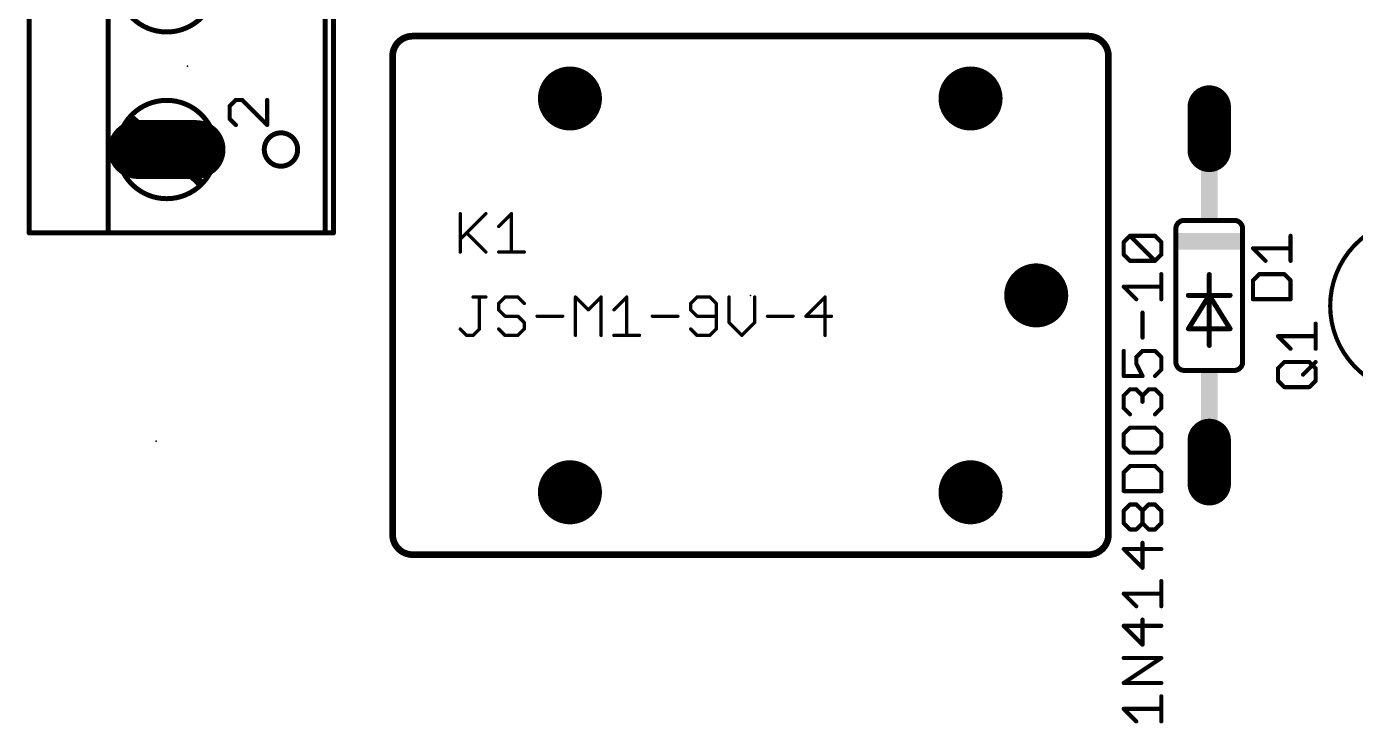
# Model space of a CAD drawing. Extents: x 1 to 130, y -4 to 46.
# Drawn here: x 0.81 to 41.28, y -3.84 to 17.4 of the extents above; entities that cross this region are included whole.
import ezdxf

# ---------------------------------------------------------------- set-up
doc = ezdxf.new("R2010")
doc.units = 0
doc.header["$MEASUREMENT"] = 0
doc.layers.get('0').update_dxf_attribs({"linetype": 'CONTINUOUS'})
for name, color, linetype in [('17', 94, 'CONTINUOUS'), ('21', 250, 'CONTINUOUS'), ('23', 178, 'CONTINUOUS'), ('25', 250, 'CONTINUOUS'), ('27', 250, 'CONTINUOUS'), ('51', 250, 'CONTINUOUS')]:
    doc.layers.add(name, color=color, linetype=linetype)

# ---------------------------------------------------------------- blocks, each defined once
blk = doc.blocks.new('RECT')
blk.add_solid([(-0.5, -0.5), (0.5, -0.5), (-0.5, 0.5), (0.5, 0.5)])
blk = doc.blocks.new('LONGP100')
at = {"const_width": 1}
blk.add_lwpolyline([(-0.5, 0), (0.5, 0)], dxfattribs=at)
at = {"const_width": 0.5}
for points in [[(-0.5, 0.25, 1), (-0.5, -0.25)], [(0.5, -0.25, 1), (0.5, 0.25)]]:
    blk.add_lwpolyline(points, format="xyb", dxfattribs=at)
blk = doc.blocks.new('ROUNDP')
at = {"const_width": 0.5}
blk.add_lwpolyline([(0, -0.25, 1), (0, 0.25, 1), (0, -0.25)], format="xyb", dxfattribs=at)

msp = doc.modelspace()

# ---------------------------------------------------------------- linework, layer by layer
at = {"layer": '21'}
for points, const_width in [([(0.889, 11.1125), (0.889, 21.2725)], 0.1524), ([(9.906, 21.2725), (9.906, 11.1125)], 0.1524), ([(10.16, 21.2725), (10.16, 11.1125)], 0.1524), ([(3.302, 17.8435), (3.302, 14.5415)], 0.1524), ([(12.5696, 17.1075), (33.1504, 17.1075)], 0.2032), ([(11.96, 1.9171), (11.96, 16.4979)], 0.2032), ([(33.76, 16.4979), (33.76, 1.9171)], 0.2032), ([(3.302, 12.7635), (3.302, 11.1125)], 0.1524), ([(37.592, 11.4935), (36.068, 11.4935)], 0.1524), ([(0.889, 11.1125), (3.302, 11.1125)], 0.1524), ([(3.302, 11.1125), (9.906, 11.1125)], 0.1524), ([(9.906, 11.1125), (10.16, 11.1125)], 0.1524), ([(35.814, 11.2395), (35.814, 7.1755)], 0.1524), ([(37.846, 11.2395), (37.846, 7.1755)], 0.1524), ([(36.83, 9.8425), (36.83, 9.2075)], 0.1524), ([(36.195, 8.1915), (36.83, 9.2075)], 0.1524), ([(36.83, 9.2075), (36.195, 9.2075)], 0.1524), ([(36.83, 9.2075), (36.83, 7.6835)], 0.1524), ([(36.83, 9.2075), (37.465, 8.1915)], 0.1524), ([(37.465, 9.2075), (36.83, 9.2075)], 0.1524), ([(37.465, 8.1915), (36.195, 8.1915)], 0.1524), ([(36.068, 6.9215), (37.592, 6.9215)], 0.1524), ([(33.1504, 1.3075), (12.5696, 1.3075)], 0.2032)]:
    msp.add_lwpolyline(points, dxfattribs=dict(at, const_width=const_width))
for points, const_width in [([(12.5696, 17.1075, 0.4142), (11.96, 16.4979)], 0.2032), ([(12.5696, 17.1583, 1), (12.5696, 17.0567)], 0.1016), ([(12.5696, 17.0567, 1), (12.5696, 17.1583)], 0.1016), ([(33.76, 16.4979, 0.4142), (33.1504, 17.1075)], 0.2032), ([(33.1504, 17.1583, 1), (33.1504, 17.0567)], 0.1016), ([(33.1504, 17.0567, 1), (33.1504, 17.1583)], 0.1016), ([(12.0108, 16.4979, 1), (11.9092, 16.4979)], 0.1016), ([(33.8108, 16.4979, 1), (33.7092, 16.4979)], 0.1016), ([(11.9092, 16.4979, 1), (12.0108, 16.4979)], 0.1016), ([(33.7092, 16.4979, 1), (33.8108, 16.4979)], 0.1016), ([(3.2639, 14.5415, 1), (3.3401, 14.5415)], 0.0762), ([(8.5598, 13.1445, 1), (8.5598, 14.1605, 1), (8.5598, 13.1445)], 0.1524), ([(3.3401, 12.7635, 1), (3.2639, 12.7635)], 0.0762), ([(36.068, 11.4935, 0.4142), (35.814, 11.2395)], 0.1524), ([(36.068, 11.5316, 1), (36.068, 11.4554)], 0.0762), ([(36.068, 11.4554, 1), (36.068, 11.5316)], 0.0762), ([(37.846, 11.2395, 0.4142), (37.592, 11.4935)], 0.1524), ([(37.592, 11.5316, 1), (37.592, 11.4554)], 0.0762), ([(37.592, 11.4554, 1), (37.592, 11.5316)], 0.0762), ([(42.0441, 11.303, 0.6345), (42.0441, 6.477)], 0.127), ([(0.889, 11.1506, 1), (0.889, 11.0744)], 0.0762), ([(0.8509, 11.1125, 1), (0.9271, 11.1125)], 0.0762), ([(3.302, 11.1506, 1), (3.302, 11.0744)], 0.0762), ([(3.2639, 11.1125, 1), (3.3401, 11.1125)], 0.0762), ([(3.302, 11.0744, 1), (3.302, 11.1506)], 0.0762), ([(9.906, 11.1506, 1), (9.906, 11.0744)], 0.0762), ([(9.8679, 11.1125, 1), (9.9441, 11.1125)], 0.0762), ([(9.906, 11.0744, 1), (9.906, 11.1506)], 0.0762), ([(10.1219, 11.1125, 1), (10.1981, 11.1125)], 0.0762), ([(10.16, 11.0744, 1), (10.16, 11.1506)], 0.0762), ([(35.8521, 11.2395, 1), (35.7759, 11.2395)], 0.0762), ([(35.7759, 11.2395, 1), (35.8521, 11.2395)], 0.0762), ([(37.8841, 11.2395, 1), (37.8079, 11.2395)], 0.0762), ([(37.8079, 11.2395, 1), (37.8841, 11.2395)], 0.0762), ([(36.8681, 9.8425, 1), (36.7919, 9.8425)], 0.0762), ([(36.195, 9.2456, 1), (36.195, 9.1694)], 0.0762), ([(36.8681, 9.2075, 1), (36.7919, 9.2075)], 0.0762), ([(36.8623, 9.2277, 1), (36.7977, 9.1873)], 0.0762), ([(36.83, 9.2456, 1), (36.83, 9.1694)], 0.0762), ([(36.7919, 9.2075, 1), (36.8681, 9.2075)], 0.0762), ([(36.8623, 9.1873, 1), (36.7977, 9.2277)], 0.0762), ([(36.83, 9.1694, 1), (36.83, 9.2456)], 0.0762), ([(37.465, 9.1694, 1), (37.465, 9.2456)], 0.0762), ([(36.195, 8.2296, 1), (36.195, 8.1534)], 0.0762), ([(36.1627, 8.2117, 1), (36.2273, 8.1713)], 0.0762), ([(37.4327, 8.1713, 1), (37.4973, 8.2117)], 0.0762), ([(37.465, 8.1534, 1), (37.465, 8.2296)], 0.0762), ([(36.7919, 7.6835, 1), (36.8681, 7.6835)], 0.0762), ([(35.814, 7.1755, 0.4142), (36.068, 6.9215)], 0.1524), ([(35.8521, 7.1755, 1), (35.7759, 7.1755)], 0.0762), ([(35.7759, 7.1755, 1), (35.8521, 7.1755)], 0.0762), ([(36.068, 6.9596, 1), (36.068, 6.8834)], 0.0762), ([(36.068, 6.8834, 1), (36.068, 6.9596)], 0.0762), ([(37.592, 6.9215, 0.4142), (37.846, 7.1755)], 0.1524), ([(37.592, 6.9596, 1), (37.592, 6.8834)], 0.0762), ([(37.592, 6.8834, 1), (37.592, 6.9596)], 0.0762), ([(37.8841, 7.1755, 1), (37.8079, 7.1755)], 0.0762), ([(37.8079, 7.1755, 1), (37.8841, 7.1755)], 0.0762), ([(11.96, 1.9171, 0.4142), (12.5696, 1.3075)], 0.2032), ([(12.0108, 1.9171, 1), (11.9092, 1.9171)], 0.1016), ([(11.9092, 1.9171, 1), (12.0108, 1.9171)], 0.1016), ([(33.1504, 1.3075, 0.4142), (33.76, 1.9171)], 0.2032), ([(33.8108, 1.9171, 1), (33.7092, 1.9171)], 0.1016), ([(33.7092, 1.9171, 1), (33.8108, 1.9171)], 0.1016), ([(12.5696, 1.3583, 1), (12.5696, 1.2567)], 0.1016), ([(12.5696, 1.2567, 1), (12.5696, 1.3583)], 0.1016), ([(33.1504, 1.3583, 1), (33.1504, 1.2567)], 0.1016), ([(33.1504, 1.2567, 1), (33.1504, 1.3583)], 0.1016)]:
    msp.add_lwpolyline(points, format="xyb", dxfattribs=dict(at, const_width=const_width))
at = {"layer": '23'}
for p in [(5.715, 16.1925), (22.86, 9.2075), (36.83, 9.2075), (4.7625, 4.7625)]:
    msp.add_point(p, dxfattribs=at)
at = {"layer": '25'}
for points, const_width in [([(14.0208, 11.6977), (14.0208, 10.5283)], 0.1016), ([(14.0208, 10.9181), (14.8004, 11.6977)], 0.1016), ([(15.1902, 11.3079), (15.58, 11.6977)], 0.1016), ([(15.58, 11.6977), (15.58, 10.5283)], 0.1016), ([(14.2157, 11.113), (14.8004, 10.5283)], 0.1016), ([(39.3065, 10.2606), (39.3065, 11.0233)], 0.127), ([(15.1902, 10.5283), (15.9698, 10.5283)], 0.1016), ([(38.5438, 10.2606), (38.1625, 10.6419)], 0.127), ([(38.1625, 10.6419), (39.3065, 10.6419)], 0.127), ([(38.3532, 9.8539), (38.1625, 9.6632)], 0.127), ([(38.1625, 9.6632), (38.1625, 9.0912)], 0.127), ([(39.1158, 9.8539), (38.3532, 9.8539)], 0.127), ([(39.3065, 9.6632), (39.1158, 9.8539)], 0.127), ([(39.3065, 9.0912), (39.3065, 9.6632)], 0.127), ([(38.1625, 9.0912), (39.3065, 9.0912)], 0.127), ([(40.0685, 7.5829), (40.0685, 8.3455)], 0.127), ([(39.3058, 7.5829), (38.9245, 7.9642)], 0.127), ([(38.9245, 7.9642), (40.0685, 7.9642)], 0.127), ([(38.9245, 6.9855), (39.1152, 7.1762)], 0.127), ([(38.9245, 6.6042), (38.9245, 6.9855)], 0.127), ([(39.1152, 7.1762), (39.8778, 7.1762)], 0.127), ([(39.6872, 6.7948), (40.0685, 7.1762)], 0.127), ([(39.8778, 7.1762), (40.0685, 6.9855)], 0.127), ([(40.0685, 6.9855), (40.0685, 6.6042)], 0.127), ([(39.1152, 6.4135), (38.9245, 6.6042)], 0.127), ([(39.8778, 6.4135), (39.1152, 6.4135)], 0.127), ([(40.0685, 6.6042), (39.8778, 6.4135)], 0.127)]:
    msp.add_lwpolyline(points, dxfattribs=dict(at, const_width=const_width))
for points, const_width in [([(14.0462, 11.6977, 1), (13.9954, 11.6977)], 0.0508), ([(14.8184, 11.6797, 1), (14.7824, 11.7157)], 0.0508), ([(15.6054, 11.6977, 1), (15.5546, 11.6977)], 0.0508), ([(15.598, 11.6797, 1), (15.562, 11.7157)], 0.0508), ([(15.1722, 11.3259, 1), (15.2082, 11.2899)], 0.0508), ([(14.0028, 10.9361, 1), (14.0388, 10.9001)], 0.0508), ([(14.2337, 11.131, 1), (14.1977, 11.095)], 0.0508), ([(39.3383, 11.0233, 1), (39.2747, 11.0233)], 0.0635), ([(13.9954, 10.5283, 1), (14.0462, 10.5283)], 0.0508), ([(14.7824, 10.5103, 1), (14.8184, 10.5463)], 0.0508), ([(15.1902, 10.5537, 1), (15.1902, 10.5029)], 0.0508), ([(15.5546, 10.5283, 1), (15.6054, 10.5283)], 0.0508), ([(15.9698, 10.5029, 1), (15.9698, 10.5537)], 0.0508), ([(38.1625, 10.6737, 1), (38.1625, 10.6102)], 0.0635), ([(38.185, 10.6644, 1), (38.1401, 10.6195)], 0.0635), ([(39.3065, 10.6102, 1), (39.3065, 10.6737)], 0.0635), ([(38.5214, 10.2381, 1), (38.5663, 10.2831)], 0.0635), ([(39.2747, 10.2606, 1), (39.3383, 10.2606)], 0.0635), ([(38.1943, 9.6632, 1), (38.1308, 9.6632)], 0.0635), ([(38.1401, 9.6856, 1), (38.185, 9.6407)], 0.0635), ([(38.3532, 9.8856, 1), (38.3532, 9.8221)], 0.0635), ([(38.3756, 9.8314, 1), (38.3307, 9.8763)], 0.0635), ([(39.1383, 9.8763, 1), (39.0934, 9.8314)], 0.0635), ([(39.1158, 9.8221, 1), (39.1158, 9.8856)], 0.0635), ([(39.3383, 9.6632, 1), (39.2747, 9.6632)], 0.0635), ([(39.284, 9.6407, 1), (39.329, 9.6856)], 0.0635), ([(38.1625, 9.123, 1), (38.1625, 9.0595)], 0.0635), ([(38.1308, 9.0912, 1), (38.1943, 9.0912)], 0.0635), ([(39.2747, 9.0912, 1), (39.3383, 9.0912)], 0.0635), ([(39.3065, 9.0595, 1), (39.3065, 9.123)], 0.0635), ([(40.1003, 8.3455, 1), (40.0367, 8.3455)], 0.0635), ([(38.9245, 7.996, 1), (38.9245, 7.9325)], 0.0635), ([(38.947, 7.9867, 1), (38.9021, 7.9418)], 0.0635), ([(40.0685, 7.9325, 1), (40.0685, 7.996)], 0.0635), ([(39.2834, 7.5604, 1), (39.3283, 7.6053)], 0.0635), ([(40.0367, 7.5829, 1), (40.1003, 7.5829)], 0.0635), ([(38.9563, 6.9855, 1), (38.8928, 6.9855)], 0.0635), ([(38.9021, 7.0079, 1), (38.947, 6.963)], 0.0635), ([(39.1152, 7.2079, 1), (39.1152, 7.1444)], 0.0635), ([(39.1376, 7.1537, 1), (39.0927, 7.1986)], 0.0635), ([(39.9003, 7.1986, 1), (39.8554, 7.1537)], 0.0635), ([(39.8778, 7.1444, 1), (39.8778, 7.2079)], 0.0635), ([(40.1003, 6.9855, 1), (40.0367, 6.9855)], 0.0635), ([(40.091, 7.1537, 1), (40.046, 7.1986)], 0.0635), ([(40.046, 6.963, 1), (40.091, 7.0079)], 0.0635), ([(38.8928, 6.6042, 1), (38.9563, 6.6042)], 0.0635), ([(38.947, 6.6266, 1), (38.9021, 6.5817)], 0.0635), ([(39.1152, 6.4452, 1), (39.1152, 6.3818)], 0.0635), ([(39.6647, 6.8173, 1), (39.7096, 6.7724)], 0.0635), ([(39.8778, 6.3818, 1), (39.8778, 6.4452)], 0.0635), ([(40.0367, 6.6042, 1), (40.1003, 6.6042)], 0.0635), ([(40.091, 6.5817, 1), (40.046, 6.6266)], 0.0635), ([(39.0927, 6.391, 1), (39.1376, 6.436)], 0.0635), ([(39.8554, 6.436, 1), (39.9003, 6.391)], 0.0635)]:
    msp.add_lwpolyline(points, format="xyb", dxfattribs=dict(at, const_width=const_width))
at = {"layer": '27'}
for points, const_width in [([(34.2255, 10.8326), (34.4162, 11.0232)], 0.127), ([(34.4162, 11.0232), (35.1788, 11.0232)], 0.127), ([(35.1788, 10.2606), (34.4162, 11.0232)], 0.127), ([(35.1788, 11.0232), (35.3695, 10.8326)], 0.127), ([(34.2255, 10.4512), (34.2255, 10.8326)], 0.127), ([(35.3695, 10.8326), (35.3695, 10.4512)], 0.127), ([(34.4162, 10.2606), (34.2255, 10.4512)], 0.127), ([(35.1788, 10.2606), (34.4162, 10.2606)], 0.127), ([(35.3695, 10.4512), (35.1788, 10.2606)], 0.127), ([(35.3695, 9.0912), (35.3695, 9.8538)], 0.127), ([(34.6069, 9.0912), (34.2255, 9.4725)], 0.127), ([(34.2255, 9.4725), (35.3695, 9.4725)], 0.127), ([(14.4106, 9.1577), (14.8004, 9.1577)], 0.1016), ([(14.6055, 8.1832), (14.6055, 9.1577)], 0.1016), ([(15.3851, 9.1577), (15.1902, 8.9628)], 0.1016), ([(15.1902, 8.9628), (15.1902, 8.7679)], 0.1016), ([(15.7749, 9.1577), (15.3851, 9.1577)], 0.1016), ([(15.9698, 8.9628), (15.7749, 9.1577)], 0.1016), ([(17.529, 7.9883), (17.529, 9.1577)], 0.1016), ([(17.529, 9.1577), (17.9188, 8.7679)], 0.1016), ([(17.9188, 8.7679), (18.3086, 9.1577)], 0.1016), ([(18.3086, 9.1577), (18.3086, 7.9883)], 0.1016), ([(18.6984, 8.7679), (19.0882, 9.1577)], 0.1016), ([(19.0882, 9.1577), (19.0882, 7.9883)], 0.1016), ([(21.2321, 9.1577), (21.0372, 8.9628)], 0.1016), ([(21.0372, 8.9628), (21.0372, 8.7679)], 0.1016), ([(21.6219, 9.1577), (21.2321, 9.1577)], 0.1016), ([(21.8168, 8.9628), (21.6219, 9.1577)], 0.1016), ([(21.8168, 8.1832), (21.8168, 8.9628)], 0.1016), ([(22.2066, 9.1577), (22.2066, 8.3781)], 0.1016), ([(22.9862, 8.3781), (22.9862, 9.1577)], 0.1016), ([(25.1301, 9.1577), (24.5454, 8.573)], 0.1016), ([(25.1301, 7.9883), (25.1301, 9.1577)], 0.1016), ([(15.1902, 8.7679), (15.3851, 8.573)], 0.1016), ([(15.3851, 8.573), (15.7749, 8.573)], 0.1016), ([(15.7749, 8.573), (15.9698, 8.3781)], 0.1016), ([(16.3596, 8.573), (17.1392, 8.573)], 0.1016), ([(19.8678, 8.573), (20.6474, 8.573)], 0.1016), ([(21.0372, 8.7679), (21.2321, 8.573)], 0.1016), ([(21.2321, 8.573), (21.8168, 8.573)], 0.1016), ([(23.376, 8.573), (24.1556, 8.573)], 0.1016), ([(24.5454, 8.573), (25.325, 8.573)], 0.1016), ([(34.7975, 7.9218), (34.7975, 8.6844)], 0.127), ([(14.0208, 8.1832), (14.2157, 7.9883)], 0.1016), ([(14.4106, 7.9883), (14.6055, 8.1832)], 0.1016), ([(15.3851, 7.9883), (15.1902, 8.1832)], 0.1016), ([(15.9698, 8.1832), (15.7749, 7.9883)], 0.1016), ([(15.9698, 8.3781), (15.9698, 8.1832)], 0.1016), ([(21.0372, 8.1832), (21.2321, 7.9883)], 0.1016), ([(21.6219, 7.9883), (21.8168, 8.1832)], 0.1016), ([(22.2066, 8.3781), (22.5964, 7.9883)], 0.1016), ([(22.5964, 7.9883), (22.9862, 8.3781)], 0.1016), ([(14.2157, 7.9883), (14.4106, 7.9883)], 0.1016), ([(15.7749, 7.9883), (15.3851, 7.9883)], 0.1016), ([(18.6984, 7.9883), (19.478, 7.9883)], 0.1016), ([(21.2321, 7.9883), (21.6219, 7.9883)], 0.1016), ([(34.2255, 7.515), (34.2255, 6.7524)], 0.127), ([(34.6069, 7.3244), (34.7975, 7.515)], 0.127), ([(34.6069, 7.1337), (34.6069, 7.3244)], 0.127), ([(34.7975, 7.515), (35.1788, 7.515)], 0.127), ([(35.1788, 7.515), (35.3695, 7.3244)], 0.127), ([(35.3695, 7.3244), (35.3695, 6.943)], 0.127), ([(34.7975, 6.7524), (34.6069, 7.1337)], 0.127), ([(35.3695, 6.943), (35.1788, 6.7524)], 0.127), ([(34.2255, 6.7524), (34.7975, 6.7524)], 0.127), ([(34.2255, 6.155), (34.4162, 6.3456)], 0.127), ([(34.2255, 5.7736), (34.2255, 6.155)], 0.127), ([(34.4162, 6.3456), (34.6069, 6.3456)], 0.127), ([(34.6069, 6.3456), (34.7975, 6.155)], 0.127), ([(34.7975, 6.155), (34.9882, 6.3456)], 0.127), ([(34.7975, 6.155), (34.7975, 5.9643)], 0.127), ([(34.9882, 6.3456), (35.1788, 6.3456)], 0.127), ([(35.1788, 6.3456), (35.3695, 6.155)], 0.127), ([(35.3695, 6.155), (35.3695, 5.7736)], 0.127), ([(34.4162, 5.583), (34.2255, 5.7736)], 0.127), ([(35.3695, 5.7736), (35.1788, 5.583)], 0.127), ([(34.4162, 5.1762), (34.2255, 4.9856)], 0.127), ([(34.2255, 4.9856), (34.2255, 4.6043)], 0.127), ([(35.1788, 5.1762), (34.4162, 5.1762)], 0.127), ([(35.3695, 4.9856), (35.1788, 5.1762)], 0.127), ([(35.3695, 4.6043), (35.3695, 4.9856)], 0.127), ([(34.2255, 4.6043), (34.4162, 4.4136)], 0.127), ([(34.4162, 4.4136), (35.1788, 4.4136)], 0.127), ([(35.1788, 4.4136), (35.3695, 4.6043)], 0.127), ([(34.4162, 4.0068), (34.2255, 3.8162)], 0.127), ([(35.1788, 4.0068), (34.4162, 4.0068)], 0.127), ([(35.3695, 3.8162), (35.1788, 4.0068)], 0.127), ([(34.2255, 3.8162), (34.2255, 3.2442)], 0.127), ([(35.3695, 3.2442), (35.3695, 3.8162)], 0.127), ([(34.2255, 3.2442), (35.3695, 3.2442)], 0.127), ([(34.2255, 2.6468), (34.4162, 2.8374)], 0.127), ([(34.4162, 2.8374), (34.6069, 2.8374)], 0.127), ([(34.6069, 2.8374), (34.7975, 2.6468)], 0.127), ([(34.7975, 2.6468), (34.9882, 2.8374)], 0.127), ([(34.9882, 2.8374), (35.1788, 2.8374)], 0.127), ([(35.1788, 2.8374), (35.3695, 2.6468)], 0.127), ([(34.2255, 2.2655), (34.2255, 2.6468)], 0.127), ([(34.7975, 2.2655), (34.7975, 2.6468)], 0.127), ([(35.3695, 2.6468), (35.3695, 2.2655)], 0.127), ([(34.4162, 2.0748), (34.2255, 2.2655)], 0.127), ([(34.6069, 2.0748), (34.4162, 2.0748)], 0.127), ([(34.7975, 2.2655), (34.6069, 2.0748)], 0.127), ([(34.9882, 2.0748), (34.7975, 2.2655)], 0.127), ([(35.1788, 2.0748), (34.9882, 2.0748)], 0.127), ([(35.3695, 2.2655), (35.1788, 2.0748)], 0.127), ([(34.7975, 0.9054), (34.7975, 1.668)], 0.127), ([(35.3695, 1.4774), (34.2255, 1.4774)], 0.127), ([(34.2255, 1.4774), (34.7975, 0.9054)], 0.127), ([(35.3695, -0.264), (35.3695, 0.4987)], 0.127), ([(34.6069, -0.264), (34.2255, 0.1173)], 0.127), ([(34.2255, 0.1173), (35.3695, 0.1173)], 0.127), ([(35.3695, -0.8614), (34.2255, -0.8614)], 0.127), ([(34.2255, -0.8614), (34.7975, -1.4334)], 0.127), ([(34.7975, -1.4334), (34.7975, -0.6707)], 0.127), ([(34.2255, -2.6028), (35.3695, -1.8401)], 0.127), ([(35.3695, -1.8401), (34.2255, -1.8401)], 0.127), ([(35.3695, -2.6028), (34.2255, -2.6028)], 0.127), ([(35.3695, -3.7722), (35.3695, -3.0095)], 0.127), ([(34.6069, -3.7722), (34.2255, -3.3909)], 0.127), ([(34.2255, -3.3909), (35.3695, -3.3909)], 0.127)]:
    msp.add_lwpolyline(points, dxfattribs=dict(at, const_width=const_width))
for points, const_width in [([(34.4162, 11.055, 1), (34.4162, 10.9915)], 0.0635), ([(34.4386, 11.0457, 1), (34.3937, 11.0008)], 0.0635), ([(34.4386, 11.0008, 1), (34.3937, 11.0457)], 0.0635), ([(35.2013, 11.0457, 1), (35.1564, 11.0008)], 0.0635), ([(35.1788, 10.9915, 1), (35.1788, 11.055)], 0.0635), ([(34.2573, 10.8326, 1), (34.1938, 10.8326)], 0.0635), ([(34.2031, 10.855, 1), (34.248, 10.8101)], 0.0635), ([(35.4013, 10.8326, 1), (35.3377, 10.8326)], 0.0635), ([(35.347, 10.8101, 1), (35.392, 10.855)], 0.0635), ([(34.1938, 10.4512, 1), (34.2573, 10.4512)], 0.0635), ([(34.248, 10.4737, 1), (34.2031, 10.4288)], 0.0635), ([(34.4162, 10.2923, 1), (34.4162, 10.2288)], 0.0635), ([(34.3937, 10.2381, 1), (34.4386, 10.283)], 0.0635), ([(35.1564, 10.283, 1), (35.2013, 10.2381)], 0.0635), ([(35.1564, 10.2381, 1), (35.2013, 10.283)], 0.0635), ([(35.1788, 10.2288, 1), (35.1788, 10.2923)], 0.0635), ([(35.3377, 10.4512, 1), (35.4013, 10.4512)], 0.0635), ([(35.392, 10.4288, 1), (35.347, 10.4737)], 0.0635), ([(35.4013, 9.8538, 1), (35.3377, 9.8538)], 0.0635), ([(34.2255, 9.5043, 1), (34.2255, 9.4407)], 0.0635), ([(34.248, 9.495, 1), (34.2031, 9.45)], 0.0635), ([(35.3695, 9.4407, 1), (35.3695, 9.5043)], 0.0635), ([(14.4106, 9.1831, 1), (14.4106, 9.1323)], 0.0508), ([(14.6309, 9.1577, 1), (14.5801, 9.1577)], 0.0508), ([(14.8004, 9.1323, 1), (14.8004, 9.1831)], 0.0508), ([(15.1722, 8.9808, 1), (15.2082, 8.9448)], 0.0508), ([(15.2156, 8.9628, 1), (15.1648, 8.9628)], 0.0508), ([(15.3851, 9.1831, 1), (15.3851, 9.1323)], 0.0508), ([(15.4031, 9.1397, 1), (15.3671, 9.1757)], 0.0508), ([(15.7929, 9.1757, 1), (15.7569, 9.1397)], 0.0508), ([(15.7749, 9.1323, 1), (15.7749, 9.1831)], 0.0508), ([(15.9518, 8.9448, 1), (15.9878, 8.9808)], 0.0508), ([(17.547, 9.1757, 1), (17.511, 9.1397)], 0.0508), ([(17.5544, 9.1577, 1), (17.5036, 9.1577)], 0.0508), ([(18.334, 9.1577, 1), (18.2832, 9.1577)], 0.0508), ([(18.3265, 9.1397, 1), (18.2906, 9.1757)], 0.0508), ([(19.1136, 9.1577, 1), (19.0628, 9.1577)], 0.0508), ([(19.1061, 9.1397, 1), (19.0702, 9.1757)], 0.0508), ([(21.0192, 8.9808, 1), (21.0551, 8.9448)], 0.0508), ([(21.0626, 8.9628, 1), (21.0118, 8.9628)], 0.0508), ([(21.2321, 9.1831, 1), (21.2321, 9.1323)], 0.0508), ([(21.25, 9.1397, 1), (21.2141, 9.1757)], 0.0508), ([(21.6398, 9.1757, 1), (21.6039, 9.1397)], 0.0508), ([(21.6219, 9.1323, 1), (21.6219, 9.1831)], 0.0508), ([(21.8422, 8.9628, 1), (21.7914, 8.9628)], 0.0508), ([(21.7988, 8.9448, 1), (21.8347, 8.9808)], 0.0508), ([(22.232, 9.1577, 1), (22.1812, 9.1577)], 0.0508), ([(23.0116, 9.1577, 1), (22.9608, 9.1577)], 0.0508), ([(25.1555, 9.1577, 1), (25.1047, 9.1577)], 0.0508), ([(25.148, 9.1397, 1), (25.1121, 9.1757)], 0.0508), ([(34.5844, 9.0687, 1), (34.6293, 9.1136)], 0.0635), ([(35.3377, 9.0912, 1), (35.4013, 9.0912)], 0.0635), ([(15.2082, 8.7859, 1), (15.1722, 8.7499)], 0.0508), ([(15.1648, 8.7679, 1), (15.2156, 8.7679)], 0.0508), ([(15.3851, 8.5984, 1), (15.3851, 8.5476)], 0.0508), ([(15.3671, 8.555, 1), (15.4031, 8.591)], 0.0508), ([(15.7929, 8.591, 1), (15.7569, 8.555)], 0.0508), ([(15.7749, 8.5476, 1), (15.7749, 8.5984)], 0.0508), ([(16.3596, 8.5984, 1), (16.3596, 8.5476)], 0.0508), ([(17.1392, 8.5476, 1), (17.1392, 8.5984)], 0.0508), ([(17.9008, 8.7859, 1), (17.9367, 8.7499)], 0.0508), ([(17.9008, 8.7499, 1), (17.9367, 8.7859)], 0.0508), ([(18.6804, 8.7859, 1), (18.7163, 8.7499)], 0.0508), ([(19.8678, 8.5984, 1), (19.8678, 8.5476)], 0.0508), ([(20.6474, 8.5476, 1), (20.6474, 8.5984)], 0.0508), ([(21.0551, 8.7859, 1), (21.0192, 8.7499)], 0.0508), ([(21.0118, 8.7679, 1), (21.0626, 8.7679)], 0.0508), ([(21.2321, 8.5984, 1), (21.2321, 8.5476)], 0.0508), ([(21.2141, 8.555, 1), (21.25, 8.591)], 0.0508), ([(21.8168, 8.5476, 1), (21.8168, 8.5984)], 0.0508), ([(23.376, 8.5984, 1), (23.376, 8.5476)], 0.0508), ([(24.1556, 8.5476, 1), (24.1556, 8.5984)], 0.0508), ([(24.5274, 8.591, 1), (24.5633, 8.555)], 0.0508), ([(24.5454, 8.5984, 1), (24.5454, 8.5476)], 0.0508), ([(25.325, 8.5476, 1), (25.325, 8.5984)], 0.0508), ([(34.8293, 8.6844, 1), (34.7658, 8.6844)], 0.0635), ([(14.0388, 8.2012, 1), (14.0028, 8.1652)], 0.0508), ([(14.5801, 8.1832, 1), (14.6309, 8.1832)], 0.0508), ([(14.6235, 8.1652, 1), (14.5875, 8.2012)], 0.0508), ([(15.2082, 8.2012, 1), (15.1722, 8.1652)], 0.0508), ([(15.9952, 8.3781, 1), (15.9444, 8.3781)], 0.0508), ([(15.9444, 8.1832, 1), (15.9952, 8.1832)], 0.0508), ([(15.9518, 8.3601, 1), (15.9878, 8.3961)], 0.0508), ([(15.9878, 8.1652, 1), (15.9518, 8.2012)], 0.0508), ([(21.0551, 8.2012, 1), (21.0192, 8.1652)], 0.0508), ([(21.7914, 8.1832, 1), (21.8422, 8.1832)], 0.0508), ([(21.8347, 8.1652, 1), (21.7988, 8.2012)], 0.0508), ([(22.2245, 8.3961, 1), (22.1886, 8.3601)], 0.0508), ([(22.1812, 8.3781, 1), (22.232, 8.3781)], 0.0508), ([(22.9608, 8.3781, 1), (23.0116, 8.3781)], 0.0508), ([(23.0041, 8.3601, 1), (22.9682, 8.3961)], 0.0508), ([(14.2157, 8.0137, 1), (14.2157, 7.9629)], 0.0508), ([(14.1977, 7.9703, 1), (14.2337, 8.0063)], 0.0508), ([(14.3926, 8.0063, 1), (14.4286, 7.9703)], 0.0508), ([(14.4106, 7.9629, 1), (14.4106, 8.0137)], 0.0508), ([(15.3851, 8.0137, 1), (15.3851, 7.9629)], 0.0508), ([(15.3671, 7.9703, 1), (15.4031, 8.0063)], 0.0508), ([(15.7569, 8.0063, 1), (15.7929, 7.9703)], 0.0508), ([(15.7749, 7.9629, 1), (15.7749, 8.0137)], 0.0508), ([(17.5036, 7.9883, 1), (17.5544, 7.9883)], 0.0508), ([(18.2832, 7.9883, 1), (18.334, 7.9883)], 0.0508), ([(18.6984, 8.0137, 1), (18.6984, 7.9629)], 0.0508), ([(19.0628, 7.9883, 1), (19.1136, 7.9883)], 0.0508), ([(19.478, 7.9629, 1), (19.478, 8.0137)], 0.0508), ([(21.2321, 8.0137, 1), (21.2321, 7.9629)], 0.0508), ([(21.2141, 7.9703, 1), (21.25, 8.0063)], 0.0508), ([(21.6039, 8.0063, 1), (21.6398, 7.9703)], 0.0508), ([(21.6219, 7.9629, 1), (21.6219, 8.0137)], 0.0508), ([(22.5784, 8.0063, 1), (22.6143, 7.9703)], 0.0508), ([(22.5784, 7.9703, 1), (22.6143, 8.0063)], 0.0508), ([(25.1047, 7.9883, 1), (25.1555, 7.9883)], 0.0508), ([(34.7658, 7.9218, 1), (34.8293, 7.9218)], 0.0635), ([(34.2573, 7.515, 1), (34.1938, 7.515)], 0.0635), ([(34.6386, 7.3244, 1), (34.5751, 7.3244)], 0.0635), ([(34.5844, 7.3468, 1), (34.6293, 7.3019)], 0.0635), ([(34.7975, 7.5468, 1), (34.7975, 7.4833)], 0.0635), ([(34.82, 7.4926, 1), (34.7751, 7.5375)], 0.0635), ([(35.2013, 7.5375, 1), (35.1564, 7.4926)], 0.0635), ([(35.1788, 7.4833, 1), (35.1788, 7.5468)], 0.0635), ([(35.4013, 7.3244, 1), (35.3377, 7.3244)], 0.0635), ([(35.347, 7.3019, 1), (35.392, 7.3468)], 0.0635), ([(34.5751, 7.1337, 1), (34.6386, 7.1337)], 0.0635), ([(34.6352, 7.1479, 1), (34.5785, 7.1195)], 0.0635), ([(35.3377, 6.943, 1), (35.4013, 6.943)], 0.0635), ([(35.392, 6.9206, 1), (35.347, 6.9655)], 0.0635), ([(34.2255, 6.7841, 1), (34.2255, 6.7206)], 0.0635), ([(34.1938, 6.7524, 1), (34.2573, 6.7524)], 0.0635), ([(34.7691, 6.7382, 1), (34.8259, 6.7666)], 0.0635), ([(34.7975, 6.7206, 1), (34.7975, 6.7841)], 0.0635), ([(35.1564, 6.7748, 1), (35.2013, 6.7299)], 0.0635), ([(34.2573, 6.155, 1), (34.1938, 6.155)], 0.0635), ([(34.2031, 6.1774, 1), (34.248, 6.1325)], 0.0635), ([(34.4162, 6.3774, 1), (34.4162, 6.3139)], 0.0635), ([(34.4386, 6.3232, 1), (34.3937, 6.3681)], 0.0635), ([(34.6293, 6.3681, 1), (34.5844, 6.3232)], 0.0635), ([(34.6069, 6.3139, 1), (34.6069, 6.3774)], 0.0635), ([(34.8293, 6.155, 1), (34.7658, 6.155)], 0.0635), ([(34.7751, 6.1774, 1), (34.82, 6.1325)], 0.0635), ([(34.7751, 6.1325, 1), (34.82, 6.1774)], 0.0635), ([(34.9882, 6.3774, 1), (34.9882, 6.3139)], 0.0635), ([(35.0106, 6.3232, 1), (34.9657, 6.3681)], 0.0635), ([(35.2013, 6.3681, 1), (35.1564, 6.3232)], 0.0635), ([(35.1788, 6.3139, 1), (35.1788, 6.3774)], 0.0635), ([(35.4013, 6.155, 1), (35.3377, 6.155)], 0.0635), ([(35.347, 6.1325, 1), (35.392, 6.1774)], 0.0635), ([(34.1938, 5.7736, 1), (34.2573, 5.7736)], 0.0635), ([(34.248, 5.7961, 1), (34.2031, 5.7512)], 0.0635), ([(34.7658, 5.9643, 1), (34.8293, 5.9643)], 0.0635), ([(35.3377, 5.7736, 1), (35.4013, 5.7736)], 0.0635), ([(35.392, 5.7512, 1), (35.347, 5.7961)], 0.0635), ([(34.3937, 5.5605, 1), (34.4386, 5.6054)], 0.0635), ([(35.1564, 5.6054, 1), (35.2013, 5.5605)], 0.0635), ([(34.2573, 4.9856, 1), (34.1938, 4.9856)], 0.0635), ([(34.2031, 5.008, 1), (34.248, 4.9631)], 0.0635), ([(34.4162, 5.208, 1), (34.4162, 5.1445)], 0.0635), ([(34.4386, 5.1538, 1), (34.3937, 5.1987)], 0.0635), ([(35.2013, 5.1987, 1), (35.1564, 5.1538)], 0.0635), ([(35.1788, 5.1445, 1), (35.1788, 5.208)], 0.0635), ([(35.4013, 4.9856, 1), (35.3377, 4.9856)], 0.0635), ([(35.347, 4.9631, 1), (35.392, 5.008)], 0.0635), ([(34.1938, 4.6043, 1), (34.2573, 4.6043)], 0.0635), ([(34.248, 4.6267, 1), (34.2031, 4.5818)], 0.0635), ([(34.4162, 4.4453, 1), (34.4162, 4.3818)], 0.0635), ([(34.3937, 4.3911, 1), (34.4386, 4.436)], 0.0635), ([(35.1564, 4.436, 1), (35.2013, 4.3911)], 0.0635), ([(35.1788, 4.3818, 1), (35.1788, 4.4453)], 0.0635), ([(35.3377, 4.6043, 1), (35.4013, 4.6043)], 0.0635), ([(35.392, 4.5818, 1), (35.347, 4.6267)], 0.0635), ([(34.4162, 4.0386, 1), (34.4162, 3.9751)], 0.0635), ([(34.4386, 3.9844, 1), (34.3937, 4.0293)], 0.0635), ([(35.2013, 4.0293, 1), (35.1564, 3.9844)], 0.0635), ([(35.1788, 3.9751, 1), (35.1788, 4.0386)], 0.0635), ([(34.2573, 3.8162, 1), (34.1938, 3.8162)], 0.0635), ([(34.2031, 3.8386, 1), (34.248, 3.7937)], 0.0635), ([(35.4013, 3.8162, 1), (35.3377, 3.8162)], 0.0635), ([(35.347, 3.7937, 1), (35.392, 3.8386)], 0.0635), ([(34.2255, 3.2759, 1), (34.2255, 3.2124)], 0.0635), ([(34.1938, 3.2442, 1), (34.2573, 3.2442)], 0.0635), ([(35.3377, 3.2442, 1), (35.4013, 3.2442)], 0.0635), ([(35.3695, 3.2124, 1), (35.3695, 3.2759)], 0.0635), ([(34.4162, 2.8692, 1), (34.4162, 2.8057)], 0.0635), ([(34.4386, 2.815, 1), (34.3937, 2.8599)], 0.0635), ([(34.6293, 2.8599, 1), (34.5844, 2.815)], 0.0635), ([(34.6069, 2.8057, 1), (34.6069, 2.8692)], 0.0635), ([(34.9882, 2.8692, 1), (34.9882, 2.8057)], 0.0635), ([(35.0106, 2.815, 1), (34.9657, 2.8599)], 0.0635), ([(35.2013, 2.8599, 1), (35.1564, 2.815)], 0.0635), ([(35.1788, 2.8057, 1), (35.1788, 2.8692)], 0.0635), ([(34.2573, 2.6468, 1), (34.1938, 2.6468)], 0.0635), ([(34.2031, 2.6692, 1), (34.248, 2.6243)], 0.0635), ([(34.8293, 2.6468, 1), (34.7658, 2.6468)], 0.0635), ([(34.7751, 2.6692, 1), (34.82, 2.6243)], 0.0635), ([(34.7751, 2.6243, 1), (34.82, 2.6692)], 0.0635), ([(35.4013, 2.6468, 1), (35.3377, 2.6468)], 0.0635), ([(35.347, 2.6243, 1), (35.392, 2.6692)], 0.0635), ([(34.1938, 2.2655, 1), (34.2573, 2.2655)], 0.0635), ([(34.248, 2.2879, 1), (34.2031, 2.243)], 0.0635), ([(34.4162, 2.1065, 1), (34.4162, 2.043)], 0.0635), ([(34.3937, 2.0523, 1), (34.4386, 2.0972)], 0.0635), ([(34.5844, 2.0972, 1), (34.6293, 2.0523)], 0.0635), ([(34.6069, 2.043, 1), (34.6069, 2.1065)], 0.0635), ([(34.7658, 2.2655, 1), (34.8293, 2.2655)], 0.0635), ([(34.82, 2.2879, 1), (34.7751, 2.243)], 0.0635), ([(34.82, 2.243, 1), (34.7751, 2.2879)], 0.0635), ([(34.9882, 2.1065, 1), (34.9882, 2.043)], 0.0635), ([(34.9657, 2.0523, 1), (35.0106, 2.0972)], 0.0635), ([(35.1564, 2.0972, 1), (35.2013, 2.0523)], 0.0635), ([(35.1788, 2.043, 1), (35.1788, 2.1065)], 0.0635), ([(35.3377, 2.2655, 1), (35.4013, 2.2655)], 0.0635), ([(35.392, 2.243, 1), (35.347, 2.2879)], 0.0635), ([(34.8293, 1.668, 1), (34.7658, 1.668)], 0.0635), ([(34.2255, 1.5091, 1), (34.2255, 1.4456)], 0.0635), ([(34.248, 1.4998, 1), (34.2031, 1.4549)], 0.0635), ([(35.3695, 1.4456, 1), (35.3695, 1.5091)], 0.0635), ([(34.7658, 0.9054, 1), (34.8293, 0.9054)], 0.0635), ([(34.7751, 0.8829, 1), (34.82, 0.9278)], 0.0635), ([(35.4013, 0.4987, 1), (35.3377, 0.4987)], 0.0635), ([(34.2255, 0.1491, 1), (34.2255, 0.0856)], 0.0635), ([(34.248, 0.1398, 1), (34.2031, 0.0949)], 0.0635), ([(35.3695, 0.0856, 1), (35.3695, 0.1491)], 0.0635), ([(34.5844, -0.2865, 1), (34.6293, -0.2415)], 0.0635), ([(35.3377, -0.264, 1), (35.4013, -0.264)], 0.0635), ([(34.2255, -0.8297, 1), (34.2255, -0.8932)], 0.0635), ([(34.248, -0.839, 1), (34.2031, -0.8839)], 0.0635), ([(34.8293, -0.6707, 1), (34.7658, -0.6707)], 0.0635), ([(35.3695, -0.8932, 1), (35.3695, -0.8297)], 0.0635), ([(34.7658, -1.4334, 1), (34.8293, -1.4334)], 0.0635), ([(34.7751, -1.4558, 1), (34.82, -1.4109)], 0.0635), ([(34.2255, -1.8084, 1), (34.2255, -1.8719)], 0.0635), ([(35.3871, -1.8666, 1), (35.3519, -1.8137)], 0.0635), ([(35.3695, -1.8719, 1), (35.3695, -1.8084)], 0.0635), ([(34.2255, -2.571, 1), (34.2255, -2.6345)], 0.0635), ([(34.2079, -2.5764, 1), (34.2431, -2.6292)], 0.0635), ([(35.3695, -2.6345, 1), (35.3695, -2.571)], 0.0635), ([(35.4013, -3.0095, 1), (35.3377, -3.0095)], 0.0635), ([(34.2255, -3.3591, 1), (34.2255, -3.4226)], 0.0635), ([(34.248, -3.3684, 1), (34.2031, -3.4133)], 0.0635), ([(35.3695, -3.4226, 1), (35.3695, -3.3591)], 0.0635), ([(34.5844, -3.7946, 1), (34.6293, -3.7497)], 0.0635), ([(35.3377, -3.7722, 1), (35.4013, -3.7722)], 0.0635)]:
    msp.add_lwpolyline(points, format="xyb", dxfattribs=dict(at, const_width=const_width))
at = {"layer": '51'}
for points, const_width in [([(5.08, 17.2339, 1), (5.08, 20.2311, 1), (5.08, 17.2339)], 0.1524), ([(5.08, 12.1539, 1), (5.08, 15.1511, 1), (5.08, 12.1539)], 0.1524), ([(7.0285, 14.9728, 1), (6.965, 14.9728)], 0.0635), ([(6.9743, 14.9952, 1), (7.0192, 14.9503)], 0.0635), ([(7.1874, 15.1952, 1), (7.1874, 15.1317)], 0.0635), ([(7.2098, 15.141, 1), (7.1649, 15.1859)], 0.0635), ([(7.4005, 15.1859, 1), (7.3556, 15.141)], 0.0635), ([(7.378, 15.1317, 1), (7.378, 15.1952)], 0.0635), ([(8.1725, 15.1635, 1), (8.109, 15.1635)], 0.0635), ([(3.3401, 14.5415, 1), (3.2639, 14.5415)], 0.0762), ([(4.082, 14.6132, 1), (3.9952, 14.5206)], 0.127), ([(6.965, 14.5915, 1), (7.0285, 14.5915)], 0.0635), ([(7.0192, 14.6139, 1), (6.9743, 14.569)], 0.0635), ([(7.1649, 14.3784, 1), (7.2098, 14.4233)], 0.0635), ([(8.109, 14.4008, 1), (8.1725, 14.4008)], 0.0635), ([(8.1182, 14.3784, 1), (8.1632, 14.4233)], 0.0635), ([(36.957, 14.2875, 1), (36.703, 14.2875)], 0.254), ([(36.703, 13.3985, 1), (36.957, 13.3985)], 0.254), ([(3.2639, 12.7635, 1), (3.3401, 12.7635)], 0.0762), ([(6.0272, 12.6156, 1), (6.114, 12.7082)], 0.127), ([(36.957, 5.0165, 1), (36.703, 5.0165)], 0.254), ([(36.703, 4.1275, 1), (36.957, 4.1275)], 0.254)]:
    msp.add_lwpolyline(points, format="xyb", dxfattribs=dict(at, const_width=const_width))
for points, const_width in [([(7.1874, 15.1635), (6.9967, 14.9728)], 0.127), ([(6.9967, 14.9728), (6.9967, 14.5915)], 0.127), ([(7.378, 15.1635), (7.1874, 15.1635)], 0.127), ([(8.1407, 14.4008), (7.378, 15.1635)], 0.127), ([(8.1407, 15.1635), (8.1407, 14.4008)], 0.127), ([(3.302, 14.5415), (3.302, 12.7635)], 0.1524), ([(4.0386, 14.5669), (6.0706, 12.6619)], 0.254), ([(6.9967, 14.5915), (7.1874, 14.4008)], 0.127), ([(36.83, 14.2875), (36.83, 13.3985)], 0.508), ([(36.83, 4.1275), (36.83, 5.0165)], 0.508)]:
    msp.add_lwpolyline(points, dxfattribs=dict(at, const_width=const_width))

# ---------------------------------------------------------------- block references
at = {"layer": '17'}
for name, p, xscale, yscale, rotation in [('ROUNDP', (17.36, 15.2075), 1.95, 1.95, 180), ('ROUNDP', (17.36, 15.2075), 1.95, 1.95, 180), ('ROUNDP', (29.56, 15.2075), 1.95, 1.95, 180), ('ROUNDP', (29.56, 15.2075), 1.95, 1.95, 180), ('LONGP100', (36.83, 14.2875), 1.3208, 1.3208, 270), ('LONGP100', (36.83, 14.2875), 1.3208, 1.3208, 270), ('ROUNDP', (31.56, 9.2075), 1.95, 1.95, 180), ('ROUNDP', (31.56, 9.2075), 1.95, 1.95, 180), ('LONGP100', (36.83, 4.1275), 1.3208, 1.3208, 270), ('LONGP100', (36.83, 4.1275), 1.3208, 1.3208, 270), ('ROUNDP', (17.36, 3.2075), 1.95, 1.95, 180), ('ROUNDP', (17.36, 3.2075), 1.95, 1.95, 180), ('ROUNDP', (29.56, 3.2075), 1.95, 1.95, 180), ('ROUNDP', (29.56, 3.2075), 1.95, 1.95, 180)]:
    msp.add_blockref(name, p, dxfattribs=dict(at, xscale=xscale, yscale=yscale, rotation=rotation))
at = {"layer": '17', "xscale": 1.7907, "yscale": 1.7907}
msp.add_blockref('LONGP100', (5.08, 13.6525), dxfattribs=at)
msp.add_blockref('LONGP100', (5.08, 13.6525), dxfattribs=at)
at = {"layer": '21', "rotation": 270}
for p, xscale, yscale in [((36.83, 12.446), 1.905, 0.508), ((36.83, 10.8585), 0.508, 2.032), ((36.83, 5.969), 1.905, 0.508)]:
    msp.add_blockref('RECT', p, dxfattribs=dict(at, xscale=xscale, yscale=yscale))

doc.saveas('drawing.dxf')
